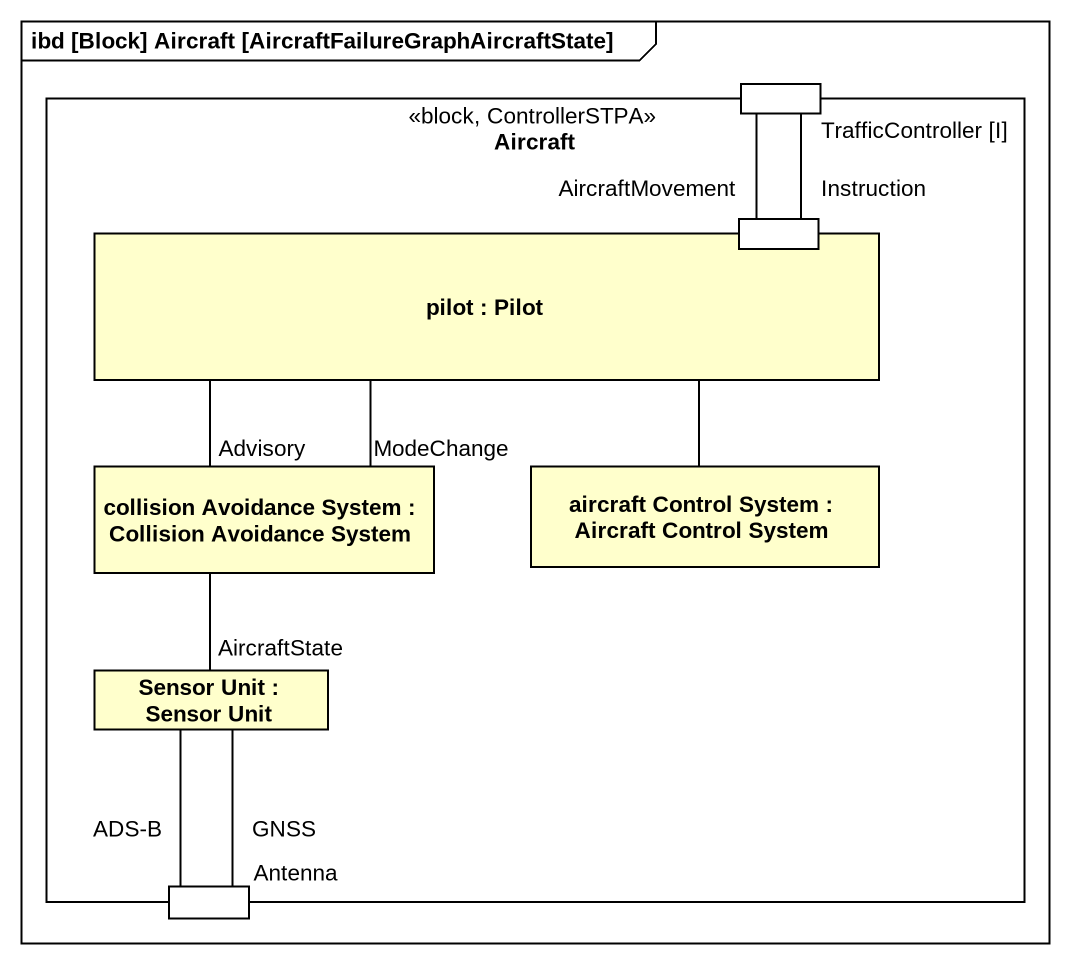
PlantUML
@startuml
mainframe ibd [Block] Aircraft [AircraftFailureGraphAircraftState]
rectangle Aircraft <<block, ControllerSTPA>> {
  port "TrafficController [I]" as TrafficController_I
  rectangle "pilot : Pilot" as pilot {
    port " " as port1
  }
  rectangle "collision Avoidance System : Collision Avoidance System" as collision_Avoidance_System
  rectangle "aircraft Control System : Aircraft Control System" as aircraft_Control_System
  rectangle "Sensor Unit : Sensor Unit" as Sensor_Unit
  port Antenna
}
TrafficController_I -- port1 : Instruction
pilot -- collision_Avoidance_System : ModeChange
pilot -- aircraft_Control_System
port1 -up- TrafficController_I : AircraftMovement
collision_Avoidance_System -up- pilot : Advisory
Sensor_Unit -up- collision_Avoidance_System : AircraftState
Antenna -up- Sensor_Unit : ADS-B
Antenna -up- Sensor_Unit : GNSS
@enduml
